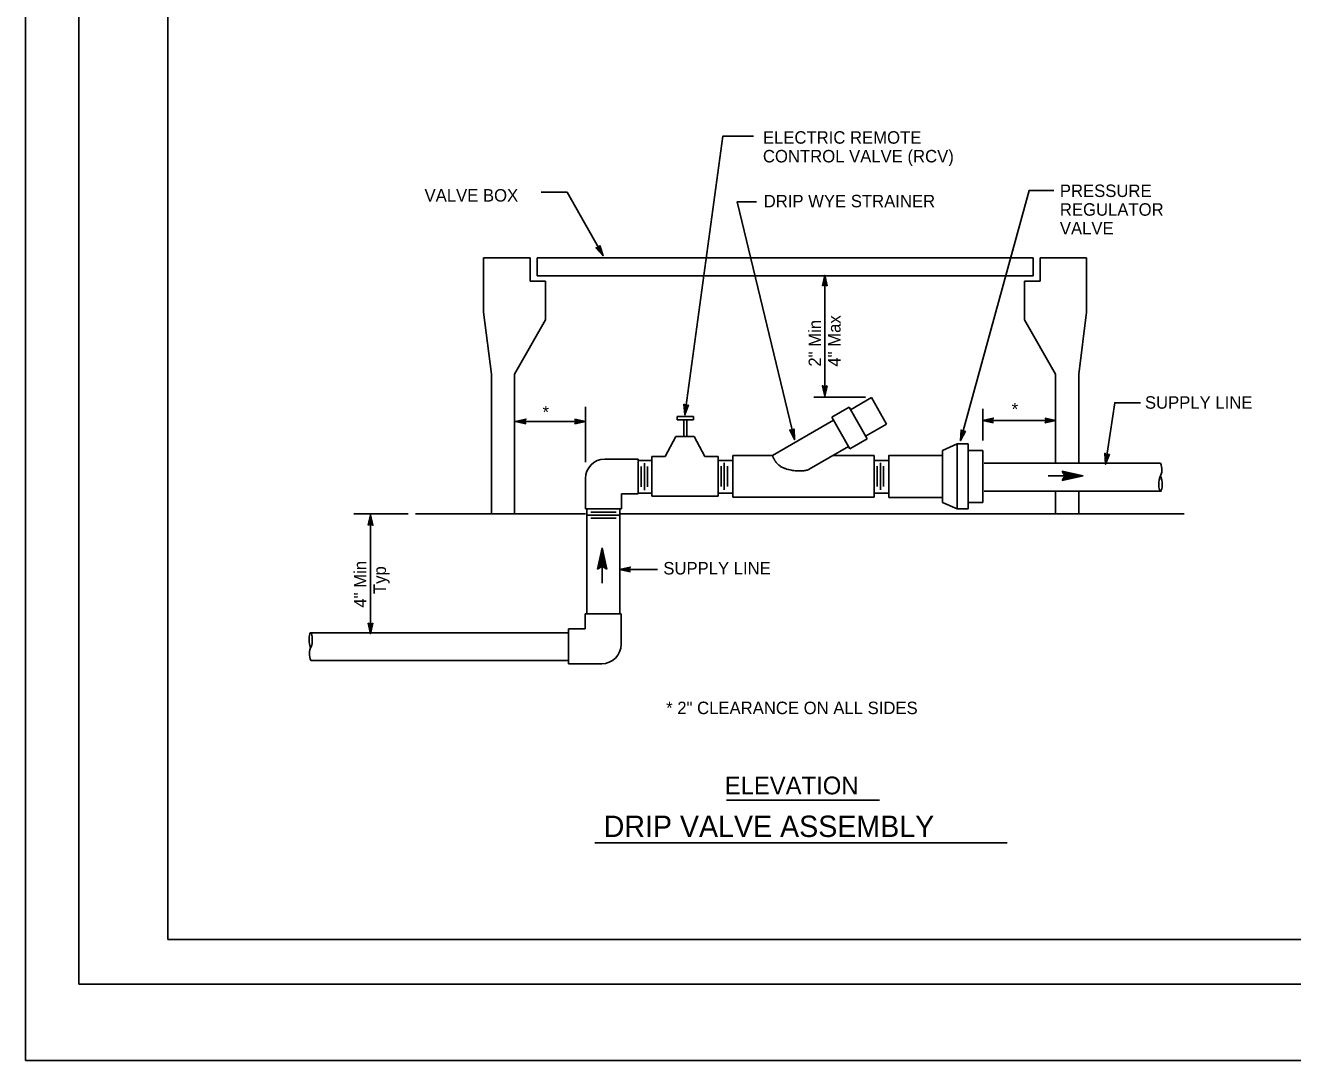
# Model space of a CAD drawing. Extents: x -893 to 867, y -474 to 712.
# Drawn here: x -893 to -182, y -474 to 107 of the extents above; entities that cross this region are included whole.
import ezdxf

# ---------------------------------------------------------------- set-up
doc = ezdxf.new("R2010")
doc.units = 0
for name, color, linetype in [('10 Sheet Format', 7, 'Continuous'), ('56 Stage 3 Anno', 7, 'Continuous'), ('57 Undefined', 7, 'Continuous'), ('59 Sndwall Anno', 7, 'Continuous'), ('60 Nongeo Data', 7, 'Continuous')]:
    doc.layers.add(name, color=color, linetype=linetype)

msp = doc.modelspace()

# ---------------------------------------------------------------- linework, layer by layer
at = {"layer": '10 Sheet Format'}
for p, q in [((-863.45, 668.96), (-863.45, -431.04)), ((-813.45, 643.96), (-813.45, -406.04)), ((-813.45, -406.04), (811.55, -406.04)), ((-863.45, -431.04), (836.55, -431.04))]:
    msp.add_line(p, q, dxfattribs=at)
for points in [[(-893.45, -474.04), (866.55, -474.04), (866.55, 711.96), (-893.45, 711.96)], [(-863.45, -431.04), (836.55, -431.04), (836.55, 668.96), (-863.45, 668.96)]]:
    msp.add_lwpolyline(points, close=True, dxfattribs=at)
at = {"layer": '56 Stage 3 Anno'}
for p, q in [((-589.39, 13.24), (-603.85, 13.24)), ((-569.19, -22.43), (-589.39, 13.24)), ((-444.77, -33.58), (-444.77, -101.65)), ((-450.97, -101.65), (-421.93, -101.65)), ((-579.12, -107.14), (-579.12, -138.19)), ((-356.1, -108.29), (-356.1, -126.12)), ((-618.43, -115.39), (-579.12, -115.39)), ((-356.1, -114.81), (-315.19, -114.81)), ((-709.01, -167.14), (-678.59, -167.14)), ((-699.69, -167.68), (-699.69, -234.49)), ((-559.83, -198.4), (-538.68, -198.4)), ((-559.83, -198.4), (-559.83, -198.4)), ((-553.93, -197.09), (-553.93, -197.09)), ((-553.93, -199.72), (-553.93, -199.72))]:
    msp.add_line(p, q, dxfattribs=at)
for points in [[(-484.75, 44.65), (-502, 44.65), (-523.27, -111.74)], [(-483.03, 7.85), (-493.95, 7.85), (-461.75, -125.54)], [(-316.28, 14.18), (-330.08, 14.18), (-368.6, -126.12)], [(-267.63, -104.84), (-282, -104.84), (-287.18, -139.34)]]:
    msp.add_lwpolyline(points, dxfattribs=at)
for points in [[(-570.96, -16.64), (-569.19, -22.43), (-573.24, -17.94), (-572.84, -17.95), (-569.87, -21.24), (-571.16, -17), (-571.36, -17.35), (-570.53, -20.06), (-572.43, -17.96), (-572.02, -17.97), (-571.2, -18.88), (-571.56, -17.7), (-571.72, -17.98), (-573.24, -17.94), (-571.72, -17.98)], [(-446.09, -39.22), (-444.77, -33.31), (-443.46, -39.22), (-443.81, -39.01), (-444.77, -34.68), (-445.74, -39.01), (-445.39, -38.8), (-444.77, -36.03), (-444.16, -38.8), (-444.51, -38.59), (-444.77, -37.39), (-445.04, -38.59), (-444.77, -38.43), (-443.46, -39.22), (-444.77, -38.43)], [(-443.45, -95.37), (-444.77, -101.27), (-446.08, -95.37), (-445.73, -95.58), (-444.77, -99.91), (-443.8, -95.58), (-444.15, -95.79), (-444.77, -98.56), (-445.38, -95.79), (-445.03, -96), (-444.77, -97.2), (-444.5, -95.99), (-444.77, -96.16), (-446.08, -95.37), (-444.77, -96.16)], [(-521.17, -106.07), (-523.27, -111.74), (-523.78, -105.71), (-523.46, -105.97), (-523.09, -110.39), (-521.55, -106.23), (-521.92, -106.39), (-522.91, -109.05), (-523.14, -106.22), (-522.82, -106.48), (-522.72, -107.7), (-522.29, -106.55), (-522.58, -106.67), (-523.78, -105.71), (-522.58, -106.67)], [(-350.19, -116.13), (-356.1, -114.81), (-350.19, -113.5), (-350.4, -113.85), (-354.73, -114.81), (-350.4, -115.78), (-350.61, -115.43), (-353.38, -114.82), (-350.61, -114.2), (-350.82, -114.55), (-352.02, -114.82), (-350.82, -115.09), (-350.98, -114.81), (-350.19, -113.5), (-350.98, -114.81)], [(-321.09, -113.5), (-315.19, -114.81), (-321.09, -116.12), (-320.88, -115.77), (-316.56, -114.82), (-320.88, -113.84), (-320.67, -114.19), (-317.91, -114.81), (-320.67, -115.43), (-320.46, -115.08), (-319.27, -114.81), (-320.47, -114.54), (-320.3, -114.81), (-321.09, -116.12), (-320.3, -114.81)], [(-612.52, -116.71), (-618.43, -115.39), (-612.52, -114.08), (-612.73, -114.43), (-617.06, -115.39), (-612.73, -116.36), (-612.94, -116.01), (-615.71, -115.39), (-612.94, -114.78), (-613.15, -115.13), (-614.35, -115.39), (-613.15, -115.66), (-613.31, -115.39), (-612.52, -114.08), (-613.31, -115.39)], [(-585.03, -114.07), (-579.12, -115.39), (-585.03, -116.7), (-584.82, -116.35), (-580.49, -115.39), (-584.82, -114.42), (-584.61, -114.77), (-581.84, -115.39), (-584.61, -116), (-584.4, -115.65), (-583.2, -115.39), (-584.4, -115.12), (-584.24, -115.39), (-585.03, -116.7), (-584.24, -115.39)], [(-461.85, -119.49), (-461.75, -125.54), (-464.41, -120.11), (-464.02, -120.23), (-462.08, -124.21), (-462.15, -119.78), (-462.44, -120.06), (-462.39, -122.9), (-463.63, -120.35), (-463.24, -120.48), (-462.71, -121.58), (-462.73, -120.35), (-462.95, -120.57), (-464.41, -120.11), (-462.95, -120.57)], [(-365.77, -120.77), (-368.6, -126.12), (-368.3, -120.08), (-368.02, -120.37), (-368.25, -124.8), (-366.16, -120.88), (-366.55, -120.99), (-367.88, -123.5), (-367.74, -120.67), (-367.46, -120.96), (-367.52, -122.18), (-366.95, -121.1), (-367.25, -121.18), (-368.3, -120.08), (-367.25, -121.18)], [(-285, -133.7), (-287.18, -139.34), (-287.59, -133.31), (-287.28, -133.57), (-286.98, -137.99), (-285.37, -133.85), (-285.75, -134.01), (-286.77, -136.65), (-286.97, -133.83), (-286.65, -134.09), (-286.57, -135.31), (-286.12, -134.16), (-286.42, -134.28), (-287.59, -133.31), (-286.42, -134.28)], [(-701.01, -173.58), (-699.69, -167.68), (-698.38, -173.58), (-698.73, -173.37), (-699.69, -169.05), (-700.66, -173.37), (-700.31, -173.17), (-699.7, -170.4), (-699.08, -173.16), (-699.43, -172.95), (-699.7, -171.76), (-699.97, -172.96), (-699.69, -172.79), (-698.38, -173.58), (-699.69, -172.79)], [(-553.93, -199.72), (-559.83, -198.4), (-553.93, -197.09), (-554.14, -197.44), (-558.46, -198.39), (-554.14, -199.37), (-554.35, -199.02), (-557.11, -198.4), (-554.35, -197.79), (-554.56, -198.14), (-555.76, -198.4), (-554.55, -198.67), (-554.72, -198.4), (-553.93, -197.09), (-554.72, -198.4)], [(-698.38, -228.58), (-699.69, -234.49), (-701, -228.58), (-700.65, -228.79), (-699.7, -233.12), (-698.72, -228.79), (-699.07, -229), (-699.69, -231.77), (-700.31, -229), (-699.96, -229.21), (-699.69, -230.41), (-699.42, -229.21), (-699.69, -229.37), (-701, -228.58), (-699.69, -229.37)]]:
    msp.add_lwpolyline(points, close=True, dxfattribs=at)
at = {"layer": '57 Undefined'}
for p, q in [((-499.92, -327.96), (-414.04, -327.96)), ((-573.91, -351.9), (-342.47, -351.9))]:
    msp.add_line(p, q, dxfattribs=at)
at = {"layer": '59 Sndwall Anno'}
for p, q in [((-553.22, -136.48), (-553.22, -136.48)), ((-584.97, -251.37), (-584.97, -251.37))]:
    msp.add_line(p, q, dxfattribs=at)
at = {"layer": '60 Nongeo Data'}
for p, q in [((-636.26, -54), (-636.26, -23.58)), ((-636.26, -23.58), (-610.18, -23.58)), ((-610.18, -23.58), (-610.18, -36.62)), ((-297.8, -23.58), (-323.88, -23.58)), ((-323.88, -23.58), (-323.88, -36.62)), ((-297.8, -54), (-297.8, -23.58)), ((-610.18, -36.62), (-601.49, -36.62)), ((-601.49, -36.62), (-601.49, -58.35)), ((-323.88, -36.62), (-332.57, -36.62)), ((-332.57, -36.62), (-332.57, -58.35)), ((-631.91, -88.77), (-636.26, -54)), ((-302.15, -88.77), (-297.8, -54)), ((-601.49, -58.35), (-618.87, -88.77)), ((-332.57, -58.35), (-315.19, -88.77)), ((-631.91, -167.14), (-631.91, -88.77)), ((-618.87, -88.77), (-618.87, -167.14)), ((-315.19, -88.77), (-315.19, -138.77)), ((-302.15, -138.77), (-302.15, -88.77)), ((-430.3, -108.83), (-418.5, -102.01)), ((-418.5, -102.01), (-410.04, -116.88)), ((-527.68, -112.56), (-518.39, -112.56)), ((-527.68, -114.42), (-527.68, -112.56)), ((-518.39, -114.42), (-518.39, -112.56)), ((-440.8, -113.03), (-431.09, -107.42)), ((-440.8, -113.03), (-430.68, -130.82)), ((-431.09, -107.42), (-420.97, -125.21)), ((-527.68, -114.42), (-518.39, -114.42)), ((-523.96, -123.71), (-523.96, -114.42)), ((-522.11, -123.71), (-522.11, -114.42)), ((-439.89, -114.64), (-474.1, -134.39)), ((-421.83, -123.69), (-410.04, -116.88)), ((-534.31, -135), (-528.3, -123.77)), ((-528.3, -123.77), (-522.72, -123.77)), ((-523.61, -123.77), (-518.03, -123.77)), ((-518.03, -123.77), (-512.02, -135)), ((-420.97, -125.21), (-430.68, -130.82)), ((-378.6, -131.68), (-370.45, -128.01)), ((-370.45, -164.38), (-370.45, -128.01)), ((-370.45, -128.01), (-364.33, -128.01)), ((-364.33, -164.38), (-364.33, -128.01)), ((-541.75, -157.29), (-541.75, -135)), ((-541.75, -135), (-534.31, -135)), ((-512.02, -135), (-504.59, -135)), ((-504.59, -135), (-504.59, -157.29)), ((-496.35, -134.39), (-474.11, -134.39)), ((-496.35, -157.86), (-496.35, -134.39)), ((-453.47, -142.23), (-431.43, -129.5)), ((-439.99, -134.44), (-417.02, -134.44)), ((-417.02, -157.91), (-417.02, -134.44)), ((-378.6, -160.82), (-378.6, -131.68)), ((-364.33, -131.68), (-356.1, -131.68)), ((-356.1, -160.82), (-356.1, -131.68)), ((-568.21, -136.53), (-549.54, -136.53)), ((-549.54, -156.05), (-549.54, -136.53)), ((-541.75, -137.25), (-549.54, -137.25)), ((-547.82, -152.06), (-547.82, -140.59)), ((-545.99, -153.92), (-545.99, -138.79)), ((-544.29, -152.06), (-544.29, -140.59)), ((-496.35, -137.25), (-504.37, -137.25)), ((-502.98, -151.87), (-502.98, -140.41)), ((-501.16, -153.73), (-501.16, -138.61)), ((-499.45, -151.87), (-499.45, -140.41)), ((-408.75, -137.25), (-416.77, -137.25)), ((-415.39, -151.87), (-415.39, -140.41)), ((-413.56, -153.73), (-413.56, -138.61)), ((-411.85, -151.87), (-411.85, -140.41)), ((-355.21, -138.77), (-256.37, -138.77)), ((-579.12, -164.48), (-579.12, -147.44)), ((-319.4, -145.87), (-299.72, -145.87)), ((-309.95, -145.87), (-311.53, -143.24)), ((-311.53, -143.24), (-311.53, -143.24)), ((-311.53, -143.24), (-299.72, -145.87)), ((-299.72, -145.87), (-311.53, -148.49)), ((-311.53, -148.49), (-309.95, -145.87)), ((-311.53, -148.49), (-311.53, -148.49)), ((-311.1, -143.94), (-302.43, -145.87)), ((-302.46, -145.88), (-311.07, -147.79)), ((-305.16, -145.87), (-310.72, -147.1)), ((-310.64, -144.65), (-305.16, -145.87)), ((-310.29, -145.33), (-307.87, -145.87)), ((-307.87, -145.87), (-310.25, -146.4)), ((-299.72, -145.87), (-299.72, -145.87)), ((-255.86, -147.32), (-256.27, -145.99)), ((-558.9, -164.48), (-558.9, -156.05)), ((-558.9, -156.05), (-549.54, -156.05)), ((-549.54, -155.64), (-541.75, -155.64)), ((-504.55, -155.64), (-496.35, -155.64)), ((-416.96, -155.64), (-408.75, -155.64)), ((-355.21, -154.42), (-255.84, -154.42)), ((-315.19, -154.42), (-315.19, -167.14)), ((-302.15, -167.14), (-302.15, -154.42)), ((-523.17, -157.29), (-541.75, -157.29)), ((-504.59, -157.29), (-523.17, -157.29)), ((-417.02, -157.86), (-496.35, -157.86)), ((-378.6, -160.82), (-370.45, -164.38)), ((-364.33, -160.82), (-356.1, -160.82)), ((-674.47, -167.14), (-579.14, -167.14)), ((-579.12, -164.48), (-558.9, -164.48)), ((-559.97, -167.98), (-578.36, -167.98)), ((-578.23, -164.48), (-578.23, -223.38)), ((-561.77, -166.27), (-576.01, -166.27)), ((-561.77, -169.73), (-576.01, -169.73)), ((-559.83, -223.38), (-559.83, -164.48)), ((-559.23, -167.14), (-243.07, -167.14)), ((-370.45, -164.38), (-364.33, -164.38)), ((-572.27, -198.17), (-569.63, -186.36)), ((-571.57, -197.75), (-569.63, -189.08)), ((-570.86, -197.28), (-569.64, -191.8)), ((-569.64, -191.8), (-568.4, -197.36)), ((-569.63, -206.05), (-569.63, -186.36)), ((-569.63, -186.36), (-569.63, -186.36)), ((-569.63, -186.36), (-567.01, -198.17)), ((-569.63, -189.1), (-567.72, -197.71)), ((-569.63, -196.6), (-572.27, -198.17)), ((-572.27, -198.17), (-572.27, -198.17)), ((-570.18, -196.94), (-569.64, -194.52)), ((-569.64, -194.52), (-569.11, -196.9)), ((-567.01, -198.17), (-569.63, -196.6)), ((-567.01, -198.17), (-567.01, -198.17)), ((-559.07, -223.38), (-579.3, -223.38)), ((-579.3, -223.38), (-579.3, -231.8)), ((-559.07, -223.38), (-559.07, -240.42)), ((-733.4, -233.95), (-589.05, -233.95)), ((-588.66, -231.8), (-588.66, -251.33)), ((-579.3, -231.8), (-588.66, -231.8)), ((-733.76, -241.05), (-733.33, -242.38)), ((-733.14, -249.59), (-589.05, -249.59)), ((-569.98, -251.33), (-588.66, -251.33))]:
    msp.add_line(p, q, dxfattribs=at)
for points in [[(-606.18, -33.58), (-606.18, -23.58), (-327.88, -23.58), (-327.88, -33.58)], [(-408.89, -157.98), (-408.89, -134.51), (-378.62, -134.51), (-378.62, -157.98)]]:
    msp.add_lwpolyline(points, close=True, dxfattribs=at)
for centre, radius, start, end in [((-568.22, -147.42), 10.91, 90, 180), ((-264.32, -142.49), 8.77, 330.16744, 25.09088), ((-725.24, -245.78), 8.77, 150.87625, 205.79968), ((-569.98, -240.43), 10.91, 270, 0)]:
    msp.add_arc(centre, radius, start, end, dxfattribs=at)
for centre, major_axis in [((-256.36, -150.52), (0.05, -3.9)), ((-733.3, -237.85), (-0.1, 3.89))]:
    msp.add_ellipse(centre, major_axis=major_axis, ratio=0.238684, start_param=3.425972, end_param=8.812904, dxfattribs=at)
msp.add_open_spline([(-474.1, -134.39), (-472.81, -138.52), (-466.47, -142.46), (-456.41, -143.55), (-453.47, -142.23)], degree=2, dxfattribs=at)

# ---------------------------------------------------------------- texts
at = {"layer": '57 Undefined'}
for s, height, p in [('ELECTRIC REMOTE', 7, (-479.48, 40.49)), ('CONTROL VALVE (RCV)', 7, (-479.48, 29.99)), ('VALVE BOX', 7, (-669.39, 8.02)), ('PRESSURE', 7, (-312.81, 10.57)), ('DRIP WYE STRAINER', 7, (-479.04, 4.78)), ('REGULATOR', 7, (-312.81, 0.07)), ('VALVE', 7, (-312.81, -10.43)), ('*', 7, (-603.18, -113.65)), ('*', 7, (-339.84, -111.93)), ('SUPPLY LINE', 7, (-265.08, -108.22)), ('SUPPLY LINE', 7, (-535.39, -201.23)), ('* 2" CLEARANCE ON ALL SIDES', 7, (-533.8, -279.6)), ('ELEVATION', 10, (-500.89, -324.62)), ('DRIP VALVE ASSEMBLY', 12, (-568.84, -348.55))]:
    msp.add_text(s, height=height, dxfattribs=at).set_placement(p)
for s, p in [('4" Max', (-435.9, -84.61)), ('2" Min', (-446.83, -84.61)), ('4" Min', (-701.99, -219.84)), ('Typ', (-691.05, -212.21))]:
    msp.add_text(s, height=7, rotation=90, dxfattribs=at).set_placement(p)

doc.saveas('drawing.dxf')
